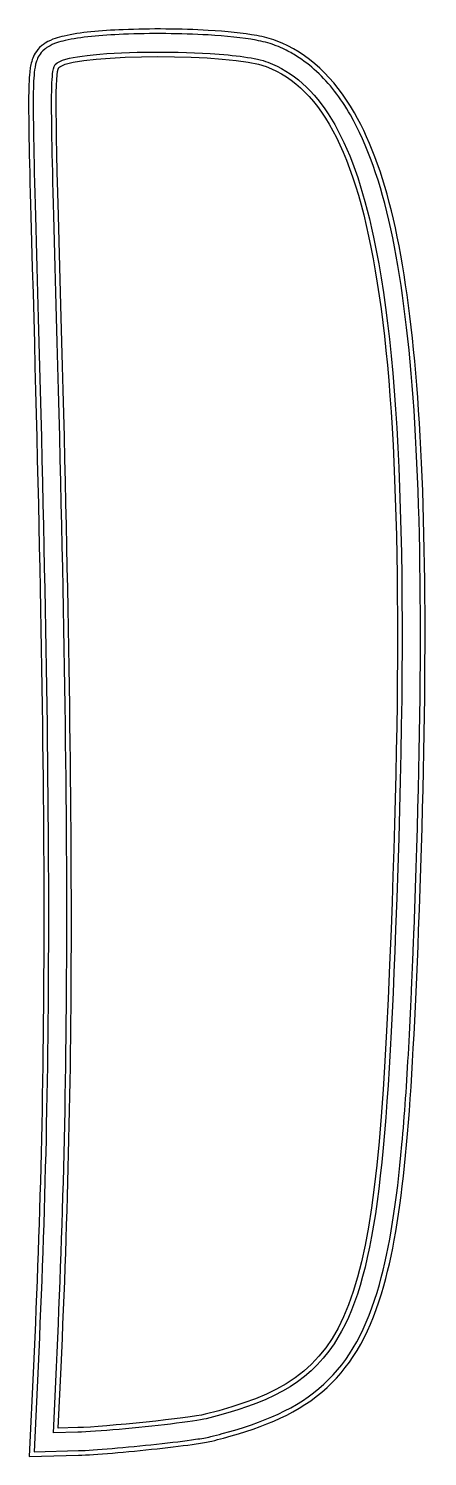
# Model space of a CAD drawing. Header units: millimetres. Extents: x 46 to 63.3, y -4.8 to 57.3.
import ezdxf

# ---------------------------------------------------------------- set-up
doc = ezdxf.new("R2010")
doc.units = ezdxf.units.MM
doc.layers.get('0').update_dxf_attribs({"linetype": 'CONTINUOUS'})

msp = doc.modelspace()

# ---------------------------------------------------------------- linework, layer by layer
for p, q in [((46.166, -0.867), (45.983, -4.8)), ((46.366, -0.876), (46.193, -4.594)), ((47.032, -3.773), (47.165, -0.913)), ((47.242, -3.568), (47.364, -0.922)), ((48.092, -3.547), (47.242, -3.568)), ((48.097, -3.747), (47.032, -3.773)), ((45.983, -4.8), (48.122, -4.747)), ((46.193, -4.594), (48.12, -4.547))]:
    msp.add_line(p, q)
for radius in [1.2, 1]:
    msp.add_arc((47.305, 55.601), radius, 121.71419, 121.72559)
for points, knots in [([(56.714, 56.729), (56.444, 56.831), (56.178, 56.893), (55.88, 56.949), (55.28, 57.06), (54.56, 57.131), (53.768, 57.178), (52.584, 57.248), (51.253, 57.257), (50.069, 57.208), (49.062, 57.166), (48.189, 57.093), (47.497, 56.932), (47.228, 56.87), (46.992, 56.818), (46.674, 56.622)], [-0.999999, -0.999999, -0.999999, -0.999999, -0.895757, -0.895757, -0.895757, -0.6857476, -0.6857476, -0.6857476, -0.3714951, -0.3714951, -0.3714951, -0.1041683, -0.1041683, -0.1041683, 0, 0, 0, 0]), ([(46.674, 56.621), (46.62, 56.588), (46.571, 56.552), (46.527, 56.515), (46.255, 56.288), (46.17, 56.067), (46.115, 55.911), (46.038, 55.694), (46.02, 55.542), (46.001, 55.368), (45.967, 55.049), (45.956, 54.668), (45.955, 54.098), (45.951, 52.96), (45.995, 51.095), (46.083, 47.988)], [-1, -1, -1, -1, -0.984005, -0.984005, -0.984005, -0.886076, -0.886076, -0.886076, -0.75, -0.75, -0.75, -0.5, -0.5, -0.5, 0, 0, 0, 0]), ([(56.643, 56.542), (56.389, 56.638), (56.136, 56.697), (55.843, 56.752), (55.256, 56.861), (54.543, 56.932), (53.757, 56.978), (52.58, 57.048), (51.254, 57.057), (50.077, 57.008), (49.075, 56.966), (48.211, 56.893), (47.542, 56.738), (47.272, 56.675), (47.072, 56.633), (46.779, 56.451)], [-0.9999986, -0.9999986, -0.9999986, -0.9999986, -0.895757, -0.895757, -0.895757, -0.6857476, -0.6857476, -0.6857476, -0.3714951, -0.3714951, -0.3714951, -0.1041683, -0.1041683, -0.1041683, 0, 0, 0, 0]), ([(62.712, 18.081), (63.088, 27.879), (63.095, 35.452), (62.673, 41.202), (62.248, 46.982), (61.421, 50.918), (59.947, 53.501), (59.523, 54.244), (59.031, 54.878), (58.478, 55.389), (58.202, 55.644), (57.91, 55.869), (57.604, 56.062), (57.438, 56.166), (57.267, 56.262), (57.092, 56.347), (56.971, 56.406), (56.849, 56.461), (56.724, 56.51), (56.697, 56.521), (56.665, 56.533), (56.643, 56.542)], [-1, -1, -1, -1, -0.613059, -0.613059, -0.613059, -0.22411, -0.22411, -0.22411, -0.112054, -0.112054, -0.112054, -0.056026, -0.056026, -0.056026, -0.025561, -0.025561, -0.025561, -0.004561, -0.004561, -0.004561, 0.000001, 0.000001, 0.000001, 0.000001]), ([(62.912, 18.073), (63.288, 27.875), (63.296, 35.454), (62.872, 41.216), (62.447, 47.009), (61.622, 50.969), (60.12, 53.601), (59.255, 55.117), (58.104, 56.202), (56.714, 56.729), (56.714, 56.729), (56.714, 56.729), (56.714, 56.729)], [-1, -1, -1, -1, -0.613059, -0.613059, -0.613059, -0.22411, -0.22411, -0.22411, 0, 0, 0, 0.000001, 0.000001, 0.000001, 0.000001]), ([(46.779, 56.451), (46.734, 56.423), (46.692, 56.393), (46.655, 56.362), (46.416, 56.163), (46.357, 55.995), (46.303, 55.844), (46.233, 55.646), (46.219, 55.519), (46.2, 55.346), (46.167, 55.04), (46.156, 54.665), (46.155, 54.098), (46.151, 52.965), (46.195, 51.1), (46.283, 47.993)], [-1, -1, -1, -1, -0.984005, -0.984005, -0.984005, -0.886076, -0.886076, -0.886076, -0.75, -0.75, -0.75, -0.5, -0.5, -0.5, 0, 0, 0, 0]), ([(47.2, 55.771), (47.2, 55.771), (47.2, 55.771), (47.2, 55.771), (47.468, 55.937), (47.902, 56.014), (48.493, 56.086), (49.889, 56.256), (52.078, 56.284), (53.845, 56.171), (54.932, 56.102), (55.845, 55.989), (56.359, 55.794)], [-0.000017, -0.000017, -0.000017, -0.000017, 0, 0, 0, 0.20769, 0.20769, 0.20769, 0.698202, 0.698202, 0.698202, 1, 1, 1, 1]), ([(47.082, 48.016), (46.995, 51.121), (46.951, 52.986), (46.955, 54.095), (46.957, 54.752), (46.973, 55.14), (47.012, 55.385), (47.039, 55.553), (47.053, 55.68), (47.2, 55.771)], [0, 0, 0, 0, 0.5, 0.5, 0.5, 0.7959251, 0.7959251, 0.7959251, 0.9999929, 0.9999929, 0.9999929, 0.9999929]), ([(56.359, 55.794), (58.532, 54.97), (60.025, 52.564), (60.956, 48.184), (62.215, 42.258), (62.47, 32.65), (61.912, 18.111)], [0, 0, 0, 0, 0.424927, 0.424927, 0.424927, 1, 1, 1, 1]), ([(61.912, 18.111), (61.517, 7.822), (61.047, 2.851), (59.24, 0.099), (58.05, -1.713), (56.279, -2.509), (53.676, -3.162)], [0, 0, 0, 0, 0.6028977, 0.6028977, 0.6028977, 0.9999986, 0.9999986, 0.9999986, 0.9999986]), ([(53.871, -3.938), (54.041, -3.896), (54.208, -3.852), (54.372, -3.808), (56.15, -3.328), (57.623, -2.732), (58.794, -1.657), (59.907, -0.637), (60.676, 0.775), (61.207, 2.675), (61.655, 4.277), (61.96, 6.251), (62.188, 8.763), (62.302, 10.019), (62.397, 11.409), (62.481, 12.955), (62.524, 13.728), (62.563, 14.54), (62.601, 15.393), (62.62, 15.82), (62.639, 16.257), (62.657, 16.705), (62.668, 16.971), (62.679, 17.24), (62.69, 17.514), (62.697, 17.688), (62.703, 17.864), (62.71, 18.041), (62.711, 18.055), (62.711, 18.068), (62.712, 18.081)], [-1, -1, -1, -1, -0.974684, -0.974684, -0.974684, -0.70038, -0.70038, -0.70038, -0.439509, -0.439509, -0.439509, -0.219754, -0.219754, -0.219754, -0.109877, -0.109877, -0.109877, -0.054938, -0.054938, -0.054938, -0.027469, -0.027469, -0.027469, -0.011157, -0.011157, -0.011157, -0.000766, -0.000766, -0.000766, 0.000001, 0.000001, 0.000001, 0.000001]), ([(53.92, -4.132), (54.091, -4.089), (54.259, -4.046), (54.424, -4.001), (56.216, -3.518), (57.724, -2.911), (58.929, -1.805), (60.076, -0.753), (60.862, 0.697), (61.4, 2.621), (62.306, 5.863), (62.623, 10.558), (62.912, 18.073), (62.912, 18.073), (62.912, 18.073), (62.912, 18.073)], [-1, -1, -1, -1, -0.974684, -0.974684, -0.974684, -0.70038, -0.70038, -0.70038, -0.439509, -0.439509, -0.439509, 0, 0, 0, 0.000001, 0.000001, 0.000001, 0.000001]), ([(53.676, -3.162), (53.421, -3.226), (52.849, -3.304), (52.126, -3.39), (50.747, -3.553), (48.886, -3.727), (48.097, -3.747)], [0, 0, 0, 0, 0.344155, 0.344155, 0.344155, 1, 1, 1, 1]), ([(48.12, -4.547), (48.484, -4.537), (48.991, -4.502), (49.58, -4.452), (50.8, -4.349), (52.318, -4.186), (53.212, -4.056), (53.484, -4.016), (53.67, -3.989), (53.871, -3.938), (53.871, -3.938), (53.871, -3.938), (53.871, -3.938)], [-0.9992579, -0.9992579, -0.9992579, -0.9992579, -0.7288463, -0.7288463, -0.7288463, -0.1687467, -0.1687467, -0.1687467, -0.0000434, -0.0000434, -0.0000434, -0.0000385, -0.0000385, -0.0000385, -0.0000385]), ([(48.122, -4.747), (48.494, -4.737), (49.004, -4.701), (49.597, -4.651), (50.82, -4.548), (52.338, -4.385), (53.241, -4.254), (53.513, -4.214), (53.707, -4.186), (53.92, -4.132)], [-1, -1, -1, -1, -0.7288463, -0.7288463, -0.7288463, -0.1687467, -0.1687467, -0.1687467, -0.0000434, -0.0000434, -0.0000434, -0.0000434])]:
    msp.add_open_spline(points, degree=3, knots=knots)
for points in [[(47.305, 55.601), (48.245, 56.181), (54.76, 56.186), (56.288, 55.607)], [(47.282, 48.022), (47.106, 54.231), (47.11, 55.48), (47.305, 55.601)], [(56.288, 55.607), (61.183, 53.751), (62.682, 43.391), (61.713, 18.119)], [(46.083, 47.988), (46.768, 23.824), (46.786, 12.506), (46.166, -0.867)], [(46.283, 47.993), (46.968, 23.828), (46.986, 12.502), (46.366, -0.876)], [(47.165, -0.913), (47.786, 12.486), (47.767, 23.844), (47.082, 48.016)], [(47.364, -0.922), (47.986, 12.483), (47.967, 23.848), (47.282, 48.022)], [(61.713, 18.119), (61.058, 1.06), (60.14, -1.334), (53.628, -2.968)], [(53.628, -2.968), (52.991, -3.128), (49.262, -3.518), (48.092, -3.547)]]:
    msp.add_open_spline(points, degree=3)

doc.saveas('drawing.dxf')
